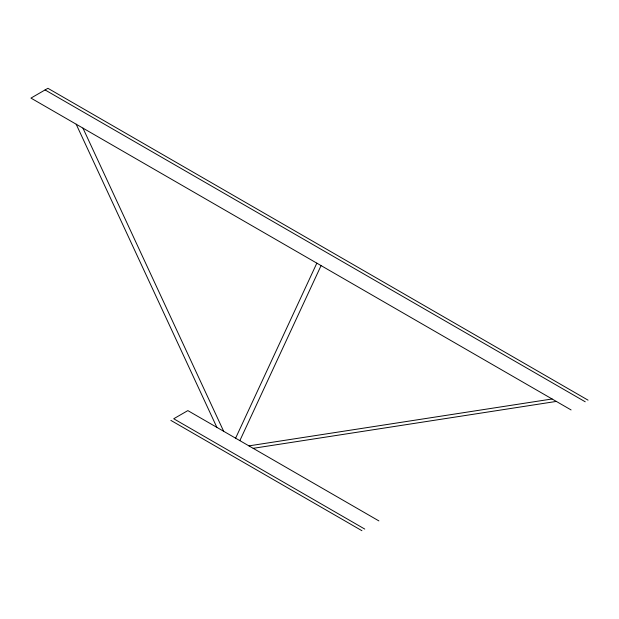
<?xml version="1.0" encoding="UTF-8"?>
<svg xmlns="http://www.w3.org/2000/svg" width="619" height="619" viewBox="0 0 619 619"><rect width="100%" height="100%" fill="white"/><g stroke="black" fill="none" stroke-linecap="round" stroke-linejoin="round"><path stroke-width="0.93" d="M235.607 438.182L316.835 263.152M239.847 440.627L321.075 265.597M248.931 445.873L552.102 398.976M253.171 448.326L556.342 401.421M588.05 400.153L47.911 88.3L30.95 98.096L571.089 409.94M45.079 89.933L585.226 401.785M378.89 520.904L187.843 410.606L173.715 418.761L364.761 529.067M170.883 420.394L361.937 530.7M82.954 128.118L223.66 431.281M76.176 124.202L216.874 427.365"/></g></svg>
